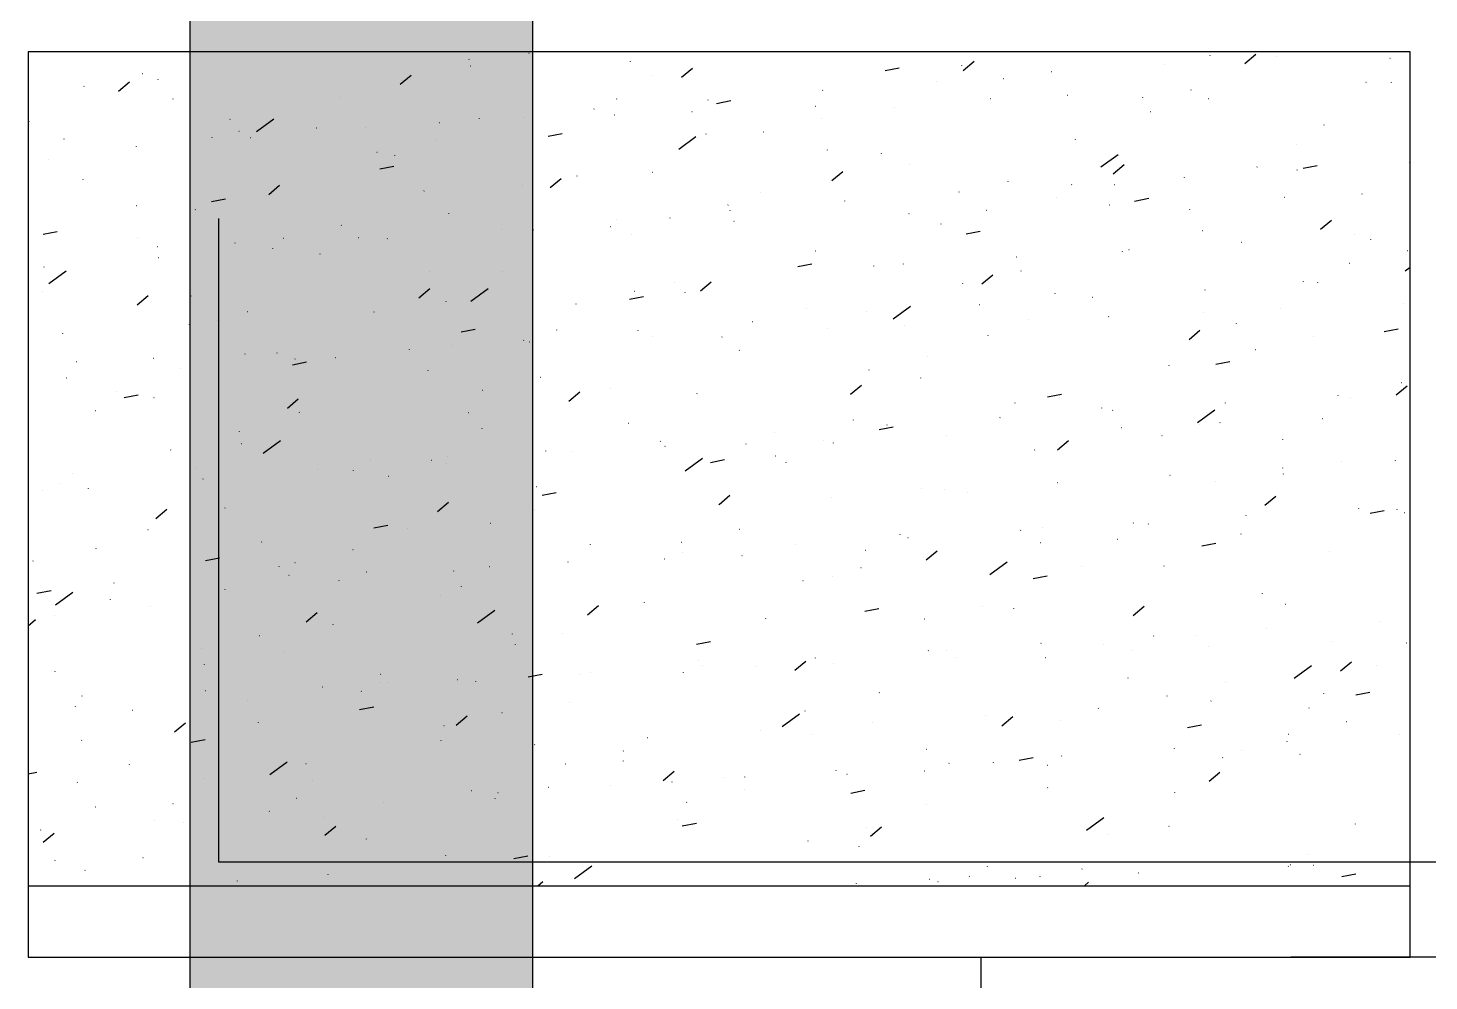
# Model space of a CAD drawing. Extents: x 0 to 119, y 0 to 84.
# Drawn here: x 67.092 to 68.268, y 71.952 to 72.752 of the extents above; entities that cross this region are included whole.
import ezdxf

# ---------------------------------------------------------------- set-up
doc = ezdxf.new("R2010")
doc.units = 0
doc.header["$MEASUREMENT"] = 0
doc.linetypes.add('ESTILO_TQS_0001', pattern=[1, 0.7, -0.3])
for name, color, linetype in [('1', 3, 'CONTINUOUS'), ('29', 9, 'CONTINUOUS'), ('4', 5, 'CONTINUOUS'), ('9', 8, 'CONTINUOUS')]:
    doc.layers.add(name, color=color, linetype=linetype)

msp = doc.modelspace()

# ---------------------------------------------------------------- linework, layer by layer
at = {"layer": '1', "color": 3, "linetype": 'ESTILO_TQS_0001'}
msp.add_lwpolyline([(67.89179, 68.732318), (70.85179, 68.732318), (70.85179, 71.972318), (67.89179, 71.972318), (67.89179, 68.732318)], dxfattribs=at)
at = {"layer": '29', "color": 9, "linetype": 'Continuous'}
msp.add_lwpolyline([(67.227788, 63.132318), (67.515788, 63.132318), (67.515788, 74.332318), (67.227788, 74.332318), (67.227788, 63.132318)], dxfattribs=at)
for points in [[(67.227788, 63.132318), (67.515788, 63.132318), (67.515788, 74.332318)], [(67.227788, 63.132318), (67.515788, 74.332318), (67.227788, 74.332318)], [(67.227788, 63.132318), (67.227788, 74.332318), (67.227788, 63.132318)]]:
    msp.add_solid(points, dxfattribs=at)
at = {"layer": '4', "color": 5, "linetype": 'Continuous'}
for p, q in [((67.25197, 72.592318), (67.25197, 72.052318)), ((67.25197, 72.052318), (71.69197, 72.052318))]:
    msp.add_line(p, q, dxfattribs=at)
at = {"layer": '9', "color": 8, "linetype": 'Continuous'}
for p, q in [((67.512296, 72.731258), (67.512492, 72.731301)), ((68.084091, 72.729372), (68.084117, 72.72957)), ((68.113211, 72.722564), (68.122404, 72.730278)), ((67.09197, 72.726929), (67.09197, 72.726929)), ((67.462197, 72.725593), (67.462223, 72.725791)), ((67.463482, 72.720436), (67.463677, 72.720479)), ((67.597672, 72.724246), (67.597793, 72.724405)), ((67.640594, 72.710949), (67.649786, 72.718662)), ((67.811324, 72.71655), (67.823104, 72.71884)), ((67.87581, 72.720643), (67.875836, 72.720841)), ((67.876903, 72.716756), (67.886095, 72.72447)), ((68.045465, 72.721877), (68.045586, 72.722036)), ((68.140086, 72.728001), (68.140207, 72.72816)), ((68.234968, 72.726889), (68.235163, 72.726932)), ((67.167976, 72.699333), (67.177169, 72.707046)), ((67.18777, 72.714172), (67.187965, 72.714215)), ((67.201089, 72.708932), (67.201115, 72.70913)), ((67.404285, 72.705141), (67.413478, 72.712854)), ((67.405714, 72.70846), (67.405836, 72.708619)), ((67.615764, 72.712052), (67.61579, 72.712251)), ((67.854713, 72.707662), (67.854834, 72.707821)), ((67.910441, 72.709803), (67.910637, 72.709847)), ((67.950844, 72.715754), (67.950965, 72.715912)), ((68.214862, 72.706934), (68.215062, 72.706942)), ((68.236399, 72.706274), (68.236425, 72.706472)), ((67.138955, 72.70335), (67.13915, 72.703394)), ((67.758886, 72.699968), (67.759008, 72.700126)), ((67.964501, 72.696002), (67.964701, 72.696011)), ((68.068002, 72.700521), (68.068202, 72.70053)), ((67.09197, 72.692934), (67.09197, 72.692934)), ((67.09197, 72.692934), (67.09197, 72.692934)), ((67.09197, 72.692934), (67.09197, 72.692934)), ((67.213757, 72.692674), (67.213879, 72.692833)), ((67.354459, 72.693904), (67.354486, 72.694103)), ((67.566929, 72.684182), (67.567051, 72.68434)), ((67.585915, 72.692718), (67.58611, 72.692761)), ((67.662756, 72.691876), (67.662877, 72.692035)), ((67.66997, 72.689074), (67.681749, 72.691363)), ((67.752703, 72.686755), (67.752903, 72.686764)), ((67.819367, 72.685248), (67.819393, 72.685446)), ((67.899563, 72.693167), (67.899763, 72.693176)), ((68.027648, 72.693976), (68.027674, 72.694174)), ((68.082666, 72.693124), (68.082861, 72.693168)), ((67.092881, 72.673674), (67.092907, 72.673872)), ((67.261388, 72.675633), (67.261583, 72.675676)), ((67.283848, 72.665442), (67.298377, 72.676069)), ((67.437403, 72.672989), (67.437603, 72.672998)), ((67.470798, 72.67609), (67.47092, 72.676249)), ((67.507556, 72.676795), (67.507582, 72.676993)), ((67.584263, 72.679401), (67.584463, 72.67941)), ((67.649201, 72.682236), (67.649401, 72.682245)), ((67.758139, 72.676039), (67.758335, 72.676082)), ((68.033851, 72.682302), (68.034046, 72.682346)), ((68.179956, 72.670878), (68.179982, 72.671077)), ((67.09197, 72.666753), (67.09197, 72.666753)), ((67.122103, 72.659223), (67.122303, 72.659231)), ((67.246447, 72.660134), (67.246474, 72.660332)), ((67.268964, 72.665635), (67.269163, 72.665643)), ((67.278841, 72.660304), (67.278963, 72.660463)), ((67.333902, 72.66847), (67.334101, 72.668479)), ((67.374972, 72.668396), (67.375094, 72.668554)), ((67.433613, 72.658953), (67.433808, 72.658997)), ((67.528615, 72.661597), (67.540395, 72.663887)), ((67.638106, 72.650545), (67.652634, 72.661172)), ((67.661122, 72.663254), (67.661148, 72.663453)), ((67.709324, 72.665217), (67.70952, 72.66526)), ((67.09197, 72.657907), (67.09197, 72.657907)), ((67.09197, 72.657907), (67.09197, 72.657907)), ((67.09197, 72.651147), (67.09197, 72.651147)), ((67.09197, 72.651147), (67.09197, 72.651147)), ((67.183015, 72.65261), (67.183136, 72.652768)), ((67.384798, 72.648131), (67.384993, 72.648175)), ((67.762924, 72.649852), (67.76295, 72.65005)), ((67.808203, 72.64705), (67.808325, 72.647209)), ((67.971205, 72.658581), (67.971231, 72.658779)), ((68.156284, 72.654585), (68.15648, 72.654628)), ((67.09197, 72.638073), (67.09197, 72.638073)), ((67.09197, 72.635556), (67.09197, 72.635556)), ((67.109086, 72.641868), (67.109281, 72.641911)), ((67.387261, 72.634121), (67.399041, 72.63641)), ((67.399818, 72.645106), (67.399844, 72.645305)), ((67.831758, 72.637499), (67.831953, 72.637543)), ((67.992363, 72.635648), (68.006891, 72.646275)), ((68.002901, 72.630003), (68.012094, 72.637716)), ((68.123513, 72.635483), (68.123539, 72.635681)), ((68.162174, 72.634541), (68.173954, 72.636831)), ((68.251772, 72.639176), (68.251893, 72.639334)), ((67.13824, 72.624876), (67.138266, 72.625074)), ((67.530283, 72.618387), (67.539476, 72.626101)), ((67.552915, 72.627997), (67.552941, 72.628195)), ((67.616246, 72.631264), (67.616368, 72.631423)), ((67.766592, 72.624195), (67.775785, 72.631908)), ((68.062529, 72.626928), (68.062651, 72.627087)), ((68.157151, 72.633052), (68.157272, 72.633211)), ((67.293975, 72.612579), (67.303167, 72.620293)), ((67.424289, 72.615478), (67.424411, 72.615637)), ((67.507231, 72.620414), (67.507426, 72.620457)), ((67.706481, 72.614457), (67.706507, 72.614655)), ((67.873287, 72.61468), (67.873409, 72.614839)), ((67.914762, 72.623185), (67.914788, 72.623383)), ((67.967908, 72.620804), (67.96803, 72.620963)), ((68.003982, 72.62082), (68.004178, 72.620863)), ((68.211483, 72.613137), (68.211682, 72.613146)), ((67.182705, 72.603328), (67.1829, 72.603372)), ((67.245907, 72.606644), (67.257686, 72.608934)), ((67.291806, 72.611336), (67.291832, 72.611534)), ((67.679456, 72.603735), (67.679651, 72.603778)), ((67.777461, 72.606986), (67.777583, 72.607144)), ((67.955167, 72.609998), (67.955363, 72.610041)), ((67.999684, 72.60389), (67.999884, 72.603898)), ((68.02082, 72.607065), (68.0326, 72.609355)), ((68.06707, 72.600087), (68.067096, 72.600286)), ((68.146544, 72.610302), (68.146744, 72.61031)), ((67.232332, 72.599692), (67.232453, 72.599851)), ((67.445177, 72.596308), (67.445203, 72.596507)), ((67.585504, 72.5912), (67.585625, 72.591358)), ((67.630641, 72.592913), (67.630836, 72.592956)), ((67.68133, 72.598894), (67.681452, 72.599053)), ((67.684385, 72.590123), (67.684585, 72.590132)), ((67.831245, 72.596535), (67.831445, 72.596544)), ((67.896183, 72.599371), (67.896383, 72.599379)), ((68.176768, 72.583415), (68.18596, 72.591129)), ((67.09197, 72.583213), (67.09197, 72.583213)), ((67.09197, 72.583213), (67.09197, 72.583213)), ((67.09197, 72.576722), (67.09197, 72.576722)), ((67.104552, 72.579168), (67.116332, 72.581457)), ((67.354929, 72.586649), (67.355124, 72.586693)), ((67.489373, 72.583108), (67.489495, 72.583267)), ((67.515945, 72.582769), (67.516145, 72.582778)), ((67.580883, 72.585604), (67.581083, 72.585613)), ((67.598273, 72.579199), (67.598299, 72.579397)), ((67.858319, 72.58779), (67.858345, 72.587988)), ((67.879466, 72.579589), (67.891245, 72.581878)), ((68.077601, 72.582281), (68.077796, 72.582324)), ((68.205262, 72.578563), (68.205384, 72.578722)), ((67.183598, 72.576078), (67.183624, 72.576276)), ((67.200646, 72.569003), (67.200845, 72.569011)), ((67.265584, 72.571838), (67.265783, 72.571847)), ((67.297416, 72.567323), (67.297537, 72.567481)), ((67.306114, 72.575827), (67.306309, 72.575871)), ((67.369085, 72.576357), (67.369285, 72.576366)), ((67.393546, 72.575414), (67.393668, 72.575573)), ((67.753074, 72.565195), (67.753269, 72.565238)), ((68.010627, 72.564692), (68.010654, 72.56489)), ((68.01602, 72.566316), (68.016142, 72.566475)), ((68.110641, 72.57244), (68.110763, 72.572598)), ((68.219104, 72.574907), (68.21913, 72.575106)), ((68.249825, 72.565601), (68.250021, 72.565645)), ((67.09197, 72.564258), (67.09197, 72.564258)), ((67.09197, 72.564258), (67.09197, 72.564258)), ((67.09197, 72.564258), (67.09197, 72.564258)), ((67.201589, 72.559628), (67.201711, 72.559787)), ((67.337165, 72.562538), (67.337191, 72.562736)), ((67.738111, 72.552112), (67.749891, 72.554402)), ((67.826778, 72.554068), (67.8269, 72.554227)), ((67.921399, 72.560192), (67.921521, 72.560351)), ((68.20101, 72.554779), (68.201206, 72.554823)), ((67.105458, 72.551537), (67.10558, 72.551695)), ((67.10951, 72.537919), (67.124038, 72.548546)), ((67.428548, 72.54811), (67.428743, 72.548153)), ((67.490535, 72.54751), (67.490561, 72.547709)), ((67.801876, 72.552394), (67.801902, 72.552592)), ((67.892591, 72.537441), (67.901783, 72.545155)), ((67.925299, 72.548516), (67.925494, 72.548559)), ((68.247934, 72.548566), (68.25197, 72.551518)), ((67.09197, 72.533958), (67.09197, 72.533958)), ((67.104021, 72.531024), (67.104216, 72.531068)), ((67.419973, 72.525826), (67.429166, 72.533539)), ((67.463767, 72.523022), (67.478295, 72.533649)), ((67.600772, 72.531431), (67.600967, 72.531474)), ((67.634821, 72.538282), (67.634942, 72.538441)), ((67.643632, 72.530401), (67.643658, 72.530599)), ((67.656282, 72.531634), (67.665474, 72.539347)), ((67.876484, 72.537694), (67.876679, 72.537737)), ((68.079899, 72.532375), (68.08002, 72.532534)), ((68.162661, 72.539512), (68.162688, 72.53971)), ((68.17452, 72.538499), (68.174641, 72.538658)), ((67.09197, 72.528353), (67.09197, 72.528353)), ((67.09197, 72.528353), (67.09197, 72.528353)), ((67.09197, 72.525089), (67.09197, 72.525089)), ((67.183664, 72.520018), (67.192857, 72.527731)), ((67.228957, 72.52728), (67.228983, 72.527478)), ((67.442864, 72.522496), (67.442985, 72.522655)), ((67.551957, 72.520609), (67.552152, 72.520652)), ((67.596757, 72.524636), (67.608537, 72.526925)), ((67.818024, 72.508126), (67.832552, 72.518752)), ((67.890657, 72.520128), (67.890778, 72.520286)), ((67.954185, 72.529296), (67.954211, 72.529494)), ((67.985278, 72.526252), (67.985399, 72.52641)), ((68.246666, 72.521024), (68.246866, 72.521033)), ((67.250906, 72.50671), (67.251028, 72.506869)), ((67.276245, 72.514345), (67.276441, 72.514388)), ((67.382523, 72.51374), (67.382549, 72.513938)), ((67.699905, 72.505913), (67.700026, 72.506071)), ((67.745433, 72.516998), (67.74546, 72.517197)), ((67.796035, 72.514004), (67.796157, 72.514163)), ((67.931366, 72.507258), (67.931566, 72.507266)), ((67.998917, 72.509976), (67.999112, 72.51002)), ((68.078226, 72.51367), (68.078426, 72.513678)), ((68.143165, 72.516505), (68.143364, 72.516514)), ((67.121219, 72.495592), (67.121245, 72.49579)), ((67.227431, 72.503523), (67.227626, 72.503566)), ((67.455403, 72.497159), (67.467182, 72.499449)), ((67.535894, 72.498712), (67.53592, 72.498911)), ((67.604078, 72.498218), (67.6042, 72.498377)), ((67.762927, 72.499903), (67.763127, 72.499912)), ((67.827865, 72.502739), (67.828065, 72.502747)), ((68.066457, 72.490854), (68.07565, 72.498567)), ((68.106219, 72.504116), (68.106245, 72.504315)), ((68.230316, 72.49758), (68.242096, 72.49987)), ((67.412121, 72.482432), (67.412243, 72.482591)), ((67.447627, 72.486137), (67.447827, 72.486146)), ((67.507947, 72.490127), (67.508069, 72.490285)), ((67.512565, 72.488972), (67.512765, 72.488981)), ((67.616067, 72.493491), (67.616267, 72.4935)), ((67.674391, 72.492891), (67.674586, 72.492934)), ((67.897742, 72.493901), (67.897768, 72.494099)), ((68.171142, 72.493297), (68.171337, 72.493341)), ((67.09197, 72.473492), (67.09197, 72.473492)), ((67.09197, 72.473492), (67.09197, 72.473492)), ((67.09197, 72.473492), (67.09197, 72.473492)), ((67.132328, 72.472371), (67.132527, 72.472379)), ((67.197266, 72.475206), (67.197465, 72.475215)), ((67.274316, 72.478482), (67.274342, 72.47868)), ((67.300767, 72.479725), (67.300967, 72.479734)), ((67.314048, 72.469683), (67.325828, 72.471972)), ((67.31599, 72.474341), (67.316112, 72.474499)), ((67.349864, 72.475806), (67.350059, 72.475849)), ((67.688991, 72.481603), (67.689017, 72.481801)), ((67.846615, 72.476212), (67.84681, 72.476255)), ((68.088962, 72.470103), (68.100741, 72.472393)), ((68.122327, 72.482475), (68.122522, 72.482519)), ((67.09197, 72.470609), (67.09197, 72.470609)), ((67.09197, 72.470609), (67.09197, 72.470609)), ((67.09197, 72.470609), (67.09197, 72.470609)), ((67.220164, 72.466646), (67.220286, 72.466805)), ((67.427882, 72.464942), (67.427908, 72.46514)), ((67.522088, 72.459126), (67.522284, 72.45917)), ((67.7978, 72.46539), (67.797995, 72.465433)), ((68.049776, 72.468721), (68.049802, 72.468919)), ((67.124033, 72.458555), (67.124155, 72.458713)), ((67.473274, 72.448304), (67.473469, 72.448348)), ((67.581253, 72.449914), (67.581279, 72.450113)), ((67.78228, 72.44488), (67.791473, 72.452593)), ((67.841299, 72.458505), (67.841325, 72.458703)), ((68.240324, 72.444266), (68.249517, 72.45198)), ((68.24476, 72.454758), (68.244955, 72.454801)), ((67.09197, 72.443077), (67.09197, 72.443077)), ((67.166578, 72.446794), (67.166604, 72.446992)), ((67.172694, 72.442206), (67.184474, 72.444496)), ((67.197562, 72.442041), (67.197757, 72.442084)), ((67.309663, 72.433264), (67.318855, 72.440978)), ((67.545971, 72.439072), (67.555164, 72.446786)), ((67.653395, 72.4453), (67.653517, 72.445459)), ((67.920234, 72.437672), (67.920429, 72.437716)), ((67.947607, 72.442627), (67.959387, 72.444917)), ((68.096964, 72.437426), (68.097085, 72.437585)), ((68.191585, 72.44355), (68.191706, 72.443708)), ((68.201614, 72.442054), (68.20164, 72.442252)), ((67.09197, 72.426515), (67.09197, 72.426515)), ((67.148747, 72.431219), (67.148942, 72.431262)), ((67.319674, 72.429684), (67.3197, 72.429882)), ((67.461438, 72.429514), (67.46156, 72.429673)), ((67.907721, 72.425178), (67.907843, 72.425337)), ((67.993333, 72.433325), (67.993359, 72.433524)), ((68.002342, 72.431302), (68.002464, 72.431461)), ((68.073596, 72.421043), (68.088124, 72.43167)), ((68.178348, 72.424392), (68.178548, 72.424401)), ((67.09197, 72.418632), (67.09197, 72.418632)), ((67.09197, 72.418632), (67.09197, 72.418632)), ((67.09197, 72.418632), (67.09197, 72.418632)), ((67.09197, 72.416769), (67.09197, 72.416769)), ((67.269481, 72.413728), (67.269603, 72.413887)), ((67.473241, 72.416144), (67.473267, 72.416342)), ((67.595707, 72.420587), (67.595902, 72.42063)), ((67.718479, 72.412931), (67.718601, 72.413089)), ((67.784856, 72.42311), (67.784882, 72.423308)), ((67.806253, 72.41515), (67.818033, 72.41744)), ((67.8131, 72.419054), (67.813222, 72.419213)), ((68.009908, 72.417038), (68.010108, 72.417046)), ((68.074847, 72.419873), (68.075046, 72.419882)), ((68.092458, 72.420993), (68.092653, 72.421036)), ((67.27118, 72.403501), (67.271376, 72.403545)), ((67.289428, 72.3955), (67.303957, 72.406126)), ((67.622653, 72.405236), (67.622775, 72.405395)), ((67.626611, 72.401116), (67.626637, 72.401315)), ((67.694609, 72.403271), (67.694809, 72.40328)), ((67.759547, 72.406107), (67.759747, 72.406115)), ((67.767931, 72.403908), (67.768127, 72.403951)), ((67.863048, 72.410626), (67.863248, 72.410634)), ((67.956147, 72.398292), (67.965339, 72.406006)), ((68.043643, 72.410171), (68.043838, 72.410214)), ((68.145171, 72.406658), (68.145197, 72.406857)), ((67.211936, 72.397996), (67.211962, 72.398194)), ((67.379309, 72.389505), (67.379509, 72.389514)), ((67.430696, 72.38945), (67.430817, 72.389609)), ((67.444247, 72.39234), (67.444447, 72.392349)), ((67.526522, 72.397145), (67.526644, 72.397303)), ((67.547749, 72.396859), (67.547949, 72.396868)), ((67.643686, 72.380603), (67.658214, 72.39123)), ((67.664899, 72.387674), (67.676678, 72.389964)), ((67.719117, 72.393086), (67.719312, 72.393129)), ((67.93689, 72.39793), (67.936916, 72.398128)), ((68.194327, 72.388716), (68.194522, 72.38876)), ((68.239696, 72.389061), (68.239818, 72.38922)), ((67.09197, 72.37696), (67.09197, 72.37696)), ((67.128948, 72.378574), (67.129148, 72.378583)), ((67.232449, 72.383093), (67.232649, 72.383102)), ((67.334565, 72.381359), (67.334687, 72.381517)), ((67.365033, 72.380886), (67.365059, 72.381085)), ((67.443405, 72.386822), (67.4436, 72.386866)), ((67.728413, 72.387714), (67.728439, 72.387912)), ((68.050454, 72.376814), (68.050576, 72.376972)), ((68.145075, 72.382938), (68.145197, 72.383096)), ((68.145512, 72.377894), (68.145707, 72.377938)), ((67.118878, 72.369737), (67.119073, 72.36978)), ((67.142608, 72.365573), (67.142729, 72.365731)), ((67.238738, 72.373664), (67.23886, 72.373823)), ((67.39459, 72.376), (67.394785, 72.376044)), ((67.518599, 72.367346), (67.518625, 72.367544)), ((67.84155, 72.365368), (67.841745, 72.365411)), ((67.955833, 72.37069), (67.955955, 72.370849)), ((68.088728, 72.371263), (68.088754, 72.371461)), ((67.09197, 72.363771), (67.09197, 72.363771)), ((67.103924, 72.364225), (67.10395, 72.364423)), ((67.435661, 72.346511), (67.444854, 72.354224)), ((67.523545, 72.360197), (67.535324, 72.362487)), ((67.67197, 72.352318), (67.681162, 72.360032)), ((67.766591, 72.358442), (67.766713, 72.358601)), ((67.861212, 72.364566), (67.861334, 72.364725)), ((67.880447, 72.362534), (67.880473, 72.362732)), ((68.130014, 72.351705), (68.139206, 72.359419)), ((67.199352, 72.340703), (67.208545, 72.348416)), ((67.257295, 72.349198), (67.257321, 72.349396)), ((67.517023, 72.348283), (67.517219, 72.348326)), ((67.67197, 72.352318), (67.671996, 72.352517)), ((67.67197, 72.352318), (67.672092, 72.352477)), ((68.114333, 72.342873), (68.114455, 72.343032)), ((68.208954, 72.348997), (68.209076, 72.349156)), ((68.218443, 72.345065), (68.230222, 72.347355)), ((68.241036, 72.348165), (68.241062, 72.348363)), ((68.24738, 72.345618), (68.247576, 72.345661)), ((67.192497, 72.331197), (67.192692, 72.331241)), ((67.38219, 72.332721), (67.39397, 72.335011)), ((67.410391, 72.332088), (67.410418, 72.332287)), ((67.480013, 72.336533), (67.480134, 72.336691)), ((67.689248, 72.331604), (67.689443, 72.331647)), ((67.925091, 72.330626), (67.925212, 72.330784)), ((67.943419, 72.333091), (67.943614, 72.333135)), ((68.019712, 72.336749), (68.019833, 72.336908)), ((68.032285, 72.335867), (68.032311, 72.336065)), ((67.288055, 72.320747), (67.288177, 72.320905)), ((67.563958, 72.318548), (67.563984, 72.318746)), ((67.640433, 72.320782), (67.640628, 72.320825)), ((67.735849, 72.318378), (67.73597, 72.318537)), ((67.824004, 72.327139), (67.82403, 72.327337)), ((67.83047, 72.324502), (67.830591, 72.32466)), ((67.94159, 72.320406), (67.94179, 72.320414)), ((68.006529, 72.323241), (68.006728, 72.32325)), ((68.077089, 72.317588), (68.088868, 72.319878)), ((68.11003, 72.32776), (68.11023, 72.327769)), ((67.09197, 72.308911), (67.09197, 72.308911)), ((67.09197, 72.308911), (67.09197, 72.308911)), ((67.149283, 72.315427), (67.149309, 72.315626)), ((67.240836, 72.305244), (67.252615, 72.307534)), ((67.364721, 72.314518), (67.364916, 72.314561)), ((67.626291, 72.306639), (67.626491, 72.306648)), ((67.641227, 72.312254), (67.641349, 72.312413)), ((67.691229, 72.309475), (67.691429, 72.309483)), ((67.79473, 72.313994), (67.79493, 72.314002)), ((67.845837, 72.305731), (67.855029, 72.313445)), ((68.184593, 72.312769), (68.184619, 72.312968)), ((67.09197, 72.29958), (67.09197, 72.29958)), ((67.09197, 72.29958), (67.09197, 72.29958)), ((67.09197, 72.29958), (67.09197, 72.29958)), ((67.096098, 72.304961), (67.09622, 72.305119)), ((67.302654, 72.3004), (67.30268, 72.300598)), ((67.315906, 72.303696), (67.316102, 72.303739)), ((67.375929, 72.295708), (67.376129, 72.295717)), ((67.44927, 72.296468), (67.449392, 72.296627)), ((67.479431, 72.300227), (67.479631, 72.300236)), ((67.545097, 72.304163), (67.545218, 72.304321)), ((67.791116, 72.299327), (67.791312, 72.29937)), ((67.899257, 72.293521), (67.913785, 72.304147)), ((67.975842, 72.300472), (67.975868, 72.30067)), ((68.045287, 72.300815), (68.045482, 72.300858)), ((67.09197, 72.28331), (67.09197, 72.28331)), ((67.09197, 72.28331), (67.09197, 72.28331)), ((67.164131, 72.286461), (67.164331, 72.28647)), ((67.310991, 72.292873), (67.311191, 72.292882)), ((67.353139, 72.288377), (67.353261, 72.288536)), ((67.45575, 72.28329), (67.455776, 72.283489)), ((67.742302, 72.288505), (67.742497, 72.288548)), ((67.767561, 72.291743), (67.767587, 72.291941)), ((67.935734, 72.290112), (67.947514, 72.292402)), ((67.09197, 72.276308), (67.09197, 72.276308)), ((67.09197, 72.273422), (67.09197, 72.273422)), ((67.09197, 72.273422), (67.09197, 72.273422)), ((67.099482, 72.277768), (67.111261, 72.280058)), ((67.11509, 72.267977), (67.129618, 72.278604)), ((67.161182, 72.272591), (67.161304, 72.27275)), ((67.257313, 72.280682), (67.257435, 72.280841)), ((67.43834, 72.275979), (67.438535, 72.276022)), ((68.12815, 72.277374), (68.128176, 72.277572)), ((67.194642, 72.266629), (67.194668, 72.266828)), ((67.325351, 72.253949), (67.334543, 72.261663)), ((67.469347, 72.25308), (67.483875, 72.263707)), ((67.561659, 72.259757), (67.570852, 72.267471)), ((67.609317, 72.26975), (67.609343, 72.269948)), ((67.79438, 72.262635), (67.80616, 72.264925)), ((67.892985, 72.26705), (67.89318, 72.267093)), ((67.919399, 72.265076), (67.919425, 72.265274)), ((68.019703, 72.259144), (68.028896, 72.266857)), ((68.147156, 72.268538), (68.147351, 72.268581)), ((67.09197, 72.250598), (67.098234, 72.255855)), ((67.09197, 72.254051), (67.09197, 72.254051)), ((67.09197, 72.254051), (67.09197, 72.254051)), ((67.09197, 72.251065), (67.09197, 72.251065)), ((67.113813, 72.258893), (67.114008, 72.258936)), ((67.348012, 72.251602), (67.348038, 72.2518)), ((67.711118, 72.256348), (67.711144, 72.256546)), ((67.84417, 72.256228), (67.844365, 72.256271)), ((68.131398, 72.247924), (68.131519, 72.248082)), ((68.226019, 72.254048), (68.22614, 72.254206)), ((67.286037, 72.242214), (67.286233, 72.242257)), ((67.498587, 72.243551), (67.498709, 72.243709)), ((67.540208, 72.243702), (67.540404, 72.243745)), ((67.653026, 72.235159), (67.664805, 72.237449)), ((67.942156, 72.235676), (67.942277, 72.235835)), ((68.036777, 72.2418), (68.036898, 72.241959)), ((68.071707, 72.241978), (68.071734, 72.242177)), ((68.18651, 72.23745), (68.18671, 72.237459)), ((68.249024, 72.236261), (68.24922, 72.236305)), ((67.237223, 72.231392), (67.237418, 72.231435)), ((67.30663, 72.227765), (67.306752, 72.227923)), ((67.501109, 72.234492), (67.501135, 72.234691)), ((67.847534, 72.229552), (67.847656, 72.229711)), ((67.862956, 72.229681), (67.862982, 72.229879)), ((67.946039, 72.223952), (67.946234, 72.223995)), ((67.994854, 72.234773), (67.995049, 72.234817)), ((68.01807, 72.230096), (68.01827, 72.230104)), ((68.083009, 72.232931), (68.083208, 72.23294)), ((67.114673, 72.211979), (67.114795, 72.212137)), ((67.24, 72.217831), (67.240026, 72.21803)), ((67.654675, 72.220952), (67.654701, 72.22115)), ((67.658292, 72.217305), (67.658414, 72.217463)), ((67.702771, 72.216329), (67.702971, 72.216338)), ((67.735526, 72.21317), (67.744719, 72.220883)), ((67.752913, 72.223429), (67.753035, 72.223587)), ((67.767709, 72.219165), (67.767909, 72.219173)), ((67.87121, 72.223684), (67.87141, 72.223692)), ((68.154828, 72.206438), (68.169356, 72.217065)), ((68.19357, 72.212556), (68.202762, 72.22027)), ((68.223741, 72.216798), (68.223768, 72.216997)), ((67.387471, 72.202563), (67.387671, 72.202572)), ((67.387906, 72.209937), (67.388101, 72.209981)), ((67.393371, 72.202804), (67.393397, 72.203002)), ((67.452409, 72.205398), (67.452609, 72.205407)), ((67.467845, 72.203486), (67.467967, 72.203645)), ((67.511671, 72.207682), (67.523451, 72.209972)), ((67.555911, 72.209917), (67.556111, 72.209926)), ((67.563671, 72.211181), (67.563793, 72.21134)), ((67.642077, 72.211425), (67.642272, 72.211468)), ((68.015265, 72.206583), (68.015291, 72.206781)), ((68.096722, 72.202497), (68.096918, 72.20254)), ((67.09197, 72.19919), (67.09197, 72.19919)), ((67.09197, 72.19919), (67.09197, 72.19919)), ((67.09197, 72.19919), (67.09197, 72.19919)), ((67.09197, 72.189661), (67.09197, 72.189661)), ((67.13711, 72.191632), (67.13731, 72.191641)), ((67.240611, 72.196151), (67.240811, 72.19616)), ((67.339091, 72.199115), (67.339287, 72.199159)), ((67.371714, 72.195395), (67.371836, 72.195554)), ((67.806513, 72.194285), (67.80654, 72.194483)), ((68.047908, 72.191675), (68.048103, 72.191718)), ((68.179509, 72.193435), (68.179631, 72.193594)), ((68.20657, 72.19255), (68.218349, 72.19484)), ((67.09197, 72.182392), (67.09197, 72.182392)), ((67.09197, 72.182392), (67.09197, 72.182392)), ((67.09197, 72.182392), (67.09197, 72.182392)), ((67.131792, 72.182574), (67.131819, 72.182772)), ((67.179757, 72.179609), (67.179879, 72.179768)), ((67.275888, 72.1877), (67.276009, 72.187859)), ((67.370317, 72.180206), (67.382097, 72.182496)), ((67.489775, 72.177661), (67.48997, 72.177704)), ((67.546467, 72.185694), (67.546493, 72.185893)), ((67.743946, 72.179148), (67.744141, 72.179192)), ((67.990267, 72.181188), (67.990389, 72.181346)), ((68.084888, 72.187312), (68.08501, 72.18747)), ((68.167299, 72.181403), (68.167325, 72.181601)), ((67.21504, 72.161388), (67.224233, 72.169101)), ((67.285359, 72.169033), (67.285385, 72.169232)), ((67.44096, 72.166839), (67.441155, 72.166882)), ((67.451349, 72.167196), (67.460542, 72.174909)), ((67.724918, 72.165998), (67.739447, 72.176625)), ((67.801025, 72.16894), (67.801147, 72.169099)), ((67.895646, 72.175064), (67.895768, 72.175223)), ((67.909393, 72.166582), (67.918585, 72.174296)), ((67.958822, 72.171187), (67.958848, 72.171386)), ((68.065215, 72.165073), (68.076995, 72.167363)), ((68.198591, 72.17022), (68.198786, 72.170263)), ((67.136998, 72.154312), (67.137193, 72.154356)), ((67.228963, 72.152729), (67.240742, 72.155019)), ((67.43873, 72.154006), (67.438756, 72.154204)), ((67.611783, 72.156693), (67.611905, 72.156851)), ((67.706404, 72.162816), (67.706526, 72.162975)), ((67.750071, 72.15889), (67.750097, 72.159088)), ((68.148767, 72.153371), (68.148889, 72.15353)), ((68.149776, 72.159398), (68.149971, 72.159441)), ((68.243388, 72.159495), (68.24351, 72.159654)), ((67.09197, 72.14433), (67.09197, 72.14433)), ((67.09197, 72.14433), (67.09197, 72.14433)), ((67.517162, 72.150569), (67.517284, 72.150727)), ((67.591643, 72.145384), (67.591839, 72.145427)), ((67.845814, 72.146872), (67.84601, 72.146915)), ((68.054146, 72.147247), (68.054268, 72.147406)), ((68.110856, 72.146007), (68.110882, 72.146206)), ((68.159489, 72.142621), (68.159688, 72.14263)), ((67.177151, 72.133776), (67.177177, 72.133974)), ((67.295008, 72.125557), (67.309537, 72.136184)), ((67.325205, 72.134783), (67.325326, 72.134941)), ((67.542829, 72.134562), (67.543024, 72.134605)), ((67.591826, 72.136896), (67.591852, 72.137095)), ((67.864904, 72.135), (67.865025, 72.135158)), ((67.902379, 72.135792), (67.902405, 72.13599)), ((67.923861, 72.137597), (67.935641, 72.139887)), ((67.94769, 72.133374), (67.94789, 72.133382)), ((67.959525, 72.141123), (67.959646, 72.141282)), ((68.094551, 72.139786), (68.09475, 72.139795)), ((67.09197, 72.126101), (67.099388, 72.127543)), ((67.133247, 72.118997), (67.133369, 72.119155)), ((67.238867, 72.122036), (67.239062, 72.122079)), ((67.330718, 72.120235), (67.330744, 72.120434)), ((67.625216, 72.120608), (67.634408, 72.128322)), ((67.632391, 72.119607), (67.632591, 72.119616)), ((67.675662, 72.122752), (67.675783, 72.122911)), ((67.693628, 72.123494), (67.693654, 72.123692)), ((67.770283, 72.128876), (67.770404, 72.129034)), ((67.779251, 72.12602), (67.779451, 72.126028)), ((67.844189, 72.128855), (67.844389, 72.128863)), ((68.083259, 72.119995), (68.092452, 72.127708)), ((68.251645, 72.127121), (68.25184, 72.127165)), ((67.463951, 72.112253), (67.464151, 72.112262)), ((67.486419, 72.110504), (67.486541, 72.110663)), ((67.528889, 72.115088), (67.529089, 72.115097)), ((67.58104, 72.116628), (67.581162, 72.116787)), ((67.693512, 72.113107), (67.693707, 72.113151)), ((67.782507, 72.11012), (67.794286, 72.11241)), ((67.947683, 72.114595), (67.947878, 72.114638)), ((68.054413, 72.110612), (68.054439, 72.11081)), ((67.09197, 72.096012), (67.09197, 72.096012)), ((67.09197, 72.096012), (67.09197, 72.096012)), ((67.09197, 72.096012), (67.09197, 72.096012)), ((67.148652, 72.098487), (67.148851, 72.098496)), ((67.21359, 72.101322), (67.21379, 72.101331)), ((67.294462, 72.094718), (67.294584, 72.094877)), ((67.317091, 72.105841), (67.317291, 72.10585)), ((67.390289, 72.102413), (67.39041, 72.102572)), ((67.484088, 72.105208), (67.484114, 72.105406)), ((67.644697, 72.102285), (67.644893, 72.102329)), ((67.845936, 72.100396), (67.845962, 72.100594)), ((67.09197, 72.089469), (67.09197, 72.089469)), ((67.09197, 72.089469), (67.09197, 72.089469)), ((67.198331, 72.086627), (67.198453, 72.086786)), ((67.22251, 72.084978), (67.222536, 72.085176)), ((67.340735, 72.089759), (67.340931, 72.089802)), ((67.637185, 72.088098), (67.637211, 72.088297)), ((67.641153, 72.082644), (67.652932, 72.084934)), ((67.98049, 72.078916), (67.995018, 72.089542)), ((68.206251, 72.083945), (68.206277, 72.084143)), ((67.102505, 72.078932), (67.102627, 72.079091)), ((67.10473, 72.068826), (67.113922, 72.07654)), ((67.341039, 72.074634), (67.350231, 72.082348)), ((67.376076, 72.071437), (67.376102, 72.071636)), ((67.795381, 72.080831), (67.795576, 72.080874)), ((67.799082, 72.074021), (67.808275, 72.081734)), ((67.99797, 72.075216), (67.997996, 72.075415)), ((68.049552, 72.082318), (68.049747, 72.082362)), ((67.09197, 72.065203), (67.09197, 72.065203)), ((67.09197, 72.065203), (67.09197, 72.065203)), ((67.746566, 72.070009), (67.746761, 72.070052)), ((67.789493, 72.065001), (67.789519, 72.065199)), ((67.09197, 72.05812), (67.09197, 72.05812)), ((67.114772, 72.053289), (67.114798, 72.053487)), ((67.188433, 72.055994), (67.188628, 72.056038)), ((67.442604, 72.057482), (67.442799, 72.057526)), ((67.499798, 72.055167), (67.511578, 72.057457)), ((67.529447, 72.05641), (67.529473, 72.056608)), ((67.55058, 72.038475), (67.565108, 72.049102)), ((67.897249, 72.048554), (67.897445, 72.048597)), ((68.071211, 72.052298), (68.071332, 72.052457)), ((68.149808, 72.048549), (68.149834, 72.048748)), ((68.15142, 72.050042), (68.151615, 72.050085)), ((68.165832, 72.058422), (68.165953, 72.05858)), ((68.171031, 72.049476), (68.17123, 72.049485)), ((68.235969, 72.052311), (68.236169, 72.05232)), ((67.139618, 72.045172), (67.139814, 72.045216)), ((67.267868, 72.03618), (67.267894, 72.036378)), ((67.343779, 72.041801), (67.343901, 72.04196)), ((67.519996, 72.032318), (67.524098, 72.03576)), ((67.848435, 72.037732), (67.84863, 72.037775)), ((67.855731, 72.03571), (67.855931, 72.035718)), ((67.881969, 72.04005), (67.88209, 72.040209)), ((67.920669, 72.038545), (67.920869, 72.038554)), ((67.941527, 72.039821), (67.941553, 72.040019)), ((67.97659, 72.046174), (67.976711, 72.046333)), ((68.02417, 72.043064), (68.02437, 72.043073)), ((68.194697, 72.040035), (68.206476, 72.042325)), ((67.09197, 72.034609), (67.09197, 72.034609)), ((67.09197, 72.034609), (67.09197, 72.034609)), ((67.09197, 72.034609), (67.09197, 72.034609)), ((67.09197, 72.032318), (68.25197, 72.032318)), ((67.112011, 72.032318), (67.112011, 72.032318)), ((67.112011, 72.032318), (67.112011, 72.032318)), ((67.112011, 72.032318), (67.112011, 72.032318)), ((67.156659, 72.032318), (67.156659, 72.032318)), ((67.163794, 72.032318), (67.163794, 72.032318)), ((67.16754, 72.032318), (67.16754, 72.032318)), ((67.215577, 72.032318), (67.215577, 72.032318)), ((67.246581, 72.032318), (67.246581, 72.032318)), ((67.246581, 72.032318), (67.246581, 72.032318)), ((67.26736, 72.032318), (67.26736, 72.032318)), ((67.290609, 72.032318), (67.290609, 72.032318)), ((67.319143, 72.032318), (67.319143, 72.032318)), ((67.319143, 72.032318), (67.319143, 72.032318)), ((67.329098, 72.032318), (67.329098, 72.032318)), ((67.329098, 72.032318), (67.329098, 72.032318)), ((67.336503, 72.032318), (67.336503, 72.032318)), ((67.336503, 72.032318), (67.336503, 72.032318)), ((67.336503, 72.032318), (67.336503, 72.032318)), ((67.370926, 72.032318), (67.370926, 72.032318)), ((67.370926, 72.032318), (67.370926, 72.032318)), ((67.382251, 72.032318), (67.382251, 72.032318)), ((67.422709, 72.032318), (67.422709, 72.032318)), ((67.422709, 72.032318), (67.422709, 72.032318)), ((67.422709, 72.032318), (67.422709, 72.032318)), ((67.426425, 72.032318), (67.426425, 72.032318)), ((67.426425, 72.032318), (67.426425, 72.032318)), ((67.474492, 72.032318), (67.474492, 72.032318)), ((67.474492, 72.032318), (67.474492, 72.032318)), ((67.474492, 72.032318), (67.474492, 72.032318)), ((67.516347, 72.032318), (67.516347, 72.032318)), ((67.516347, 72.032318), (67.516347, 72.032318)), ((67.526275, 72.032318), (67.526275, 72.032318)), ((67.526275, 72.032318), (67.526275, 72.032318)), ((67.526275, 72.032318), (67.526275, 72.032318)), ((67.542163, 72.032318), (67.542163, 72.032318)), ((67.576557, 72.032318), (67.576557, 72.032318)), ((67.576557, 72.032318), (67.576557, 72.032318)), ((67.576557, 72.032318), (67.576557, 72.032318)), ((67.578058, 72.032318), (67.578058, 72.032318)), ((67.606269, 72.032318), (67.606269, 72.032318)), ((67.606269, 72.032318), (67.606269, 72.032318)), ((67.629841, 72.032318), (67.629841, 72.032318)), ((67.681624, 72.032318), (67.681624, 72.032318)), ((67.696192, 72.032318), (67.696192, 72.032318)), ((67.696192, 72.032318), (67.696192, 72.032318)), ((67.733407, 72.032318), (67.733407, 72.032318)), ((67.749384, 72.032318), (67.749384, 72.032318)), ((67.778063, 72.032318), (67.778063, 72.032318)), ((67.778063, 72.032318), (67.778063, 72.032318)), ((67.778063, 72.032318), (67.778063, 72.032318)), ((67.78519, 72.032318), (67.78519, 72.032318)), ((67.78519, 72.032318), (67.78519, 72.032318)), ((67.78519, 72.032318), (67.78519, 72.032318)), ((67.786114, 72.032318), (67.786114, 72.032318)), ((67.787347, 72.033926), (67.787469, 72.034085)), ((67.824016, 72.032318), (67.824016, 72.032318)), ((67.824016, 72.032318), (67.824016, 72.032318)), ((67.824016, 72.032318), (67.824016, 72.032318)), ((67.836973, 72.032318), (67.836973, 72.032318)), ((67.836973, 72.032318), (67.836973, 72.032318)), ((67.836973, 72.032318), (67.836973, 72.032318)), ((67.876036, 72.032318), (67.876036, 72.032318)), ((67.888756, 72.032318), (67.888756, 72.032318)), ((67.888756, 72.032318), (67.888756, 72.032318)), ((67.888756, 72.032318), (67.888756, 72.032318)), ((67.916786, 72.032318), (67.916786, 72.032318)), ((67.940539, 72.032318), (67.940539, 72.032318)), ((67.940539, 72.032318), (67.940539, 72.032318)), ((67.965958, 72.032318), (67.965958, 72.032318)), ((67.978771, 72.032318), (67.982142, 72.035147)), ((67.992322, 72.032318), (67.992322, 72.032318)), ((67.992322, 72.032318), (67.992322, 72.032318)), ((68.044105, 72.032318), (68.044105, 72.032318)), ((68.044105, 72.032318), (68.044105, 72.032318)), ((68.05588, 72.032318), (68.05588, 72.032318)), ((68.071476, 72.032318), (68.071476, 72.032318)), ((68.071476, 72.032318), (68.071476, 72.032318)), ((68.095888, 72.032318), (68.095888, 72.032318)), ((68.095888, 72.032318), (68.095888, 72.032318)), ((68.145802, 72.032318), (68.145802, 72.032318)), ((68.147671, 72.032318), (68.147671, 72.032318)), ((68.155, 72.032318), (68.155, 72.032318)), ((68.199454, 72.032318), (68.199454, 72.032318)), ((68.208158, 72.032318), (68.208158, 72.032318)), ((68.235724, 72.032318), (68.235724, 72.032318)), ((68.251237, 72.032318), (68.251237, 72.032318))]:
    msp.add_line(p, q, dxfattribs=at)
msp.add_lwpolyline([(67.09197, 71.972318), (68.25197, 71.972318), (68.25197, 72.732318), (67.09197, 72.732318), (67.09197, 71.972318)], dxfattribs=at)

doc.saveas('drawing.dxf')
